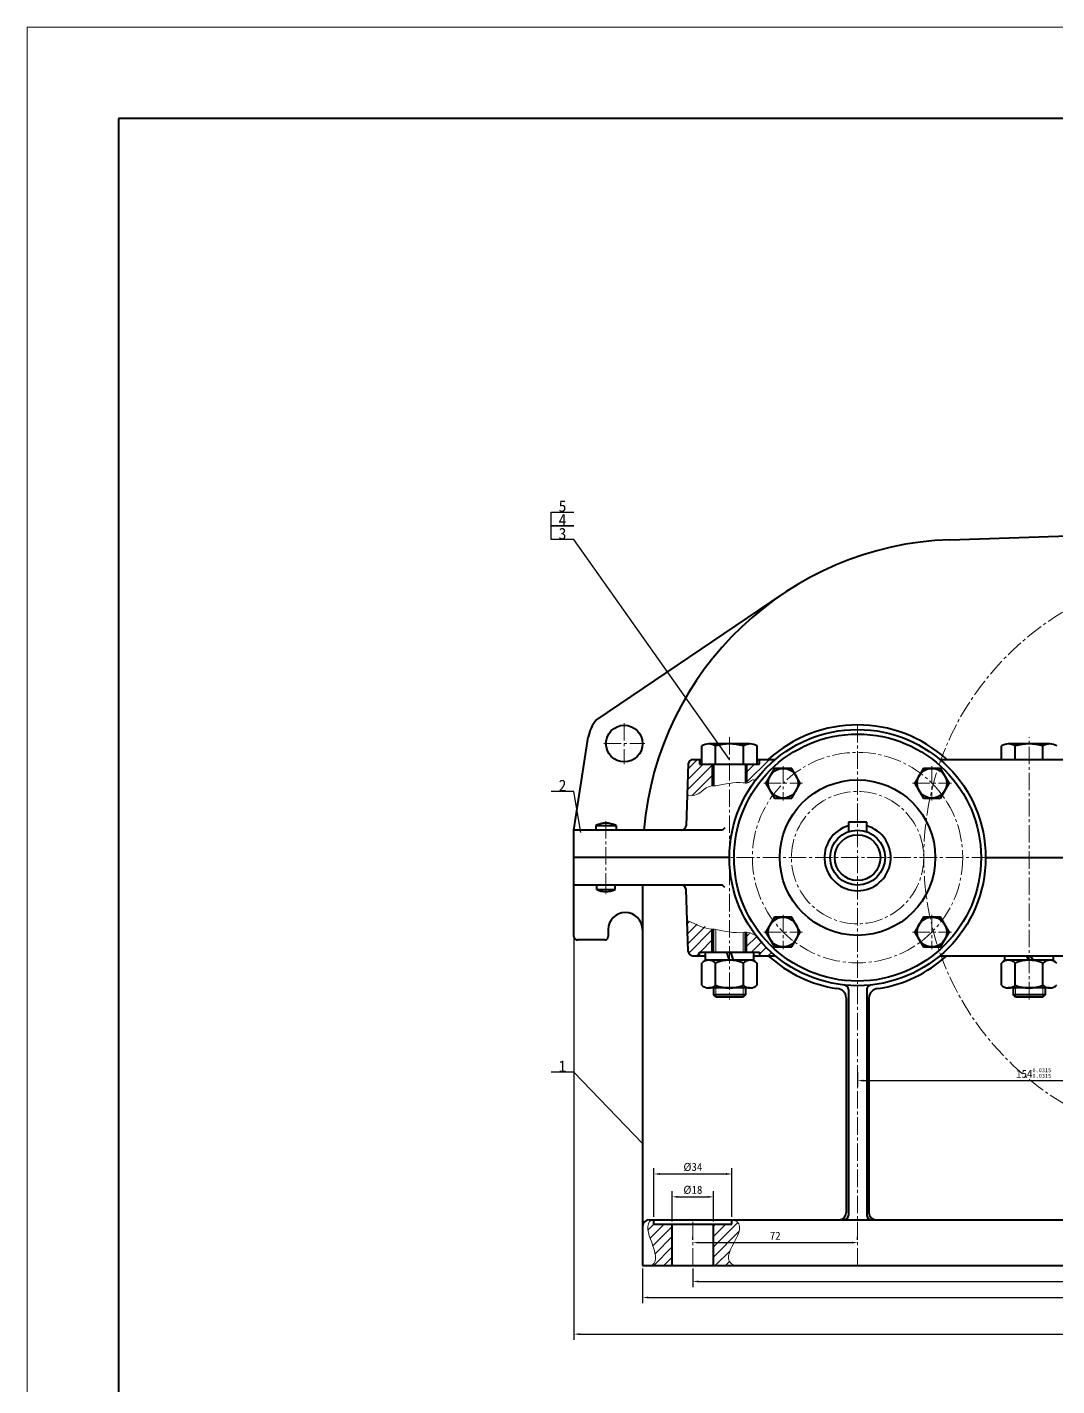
# Model space of a CAD drawing. Header units: millimetres. Extents: x -20 to 821, y -20 to 574.
# Drawn here: x -20 to 205.1, y 277 to 574 of the extents above; entities that cross this region are included whole.
import ezdxf
from ezdxf.enums import TextEntityAlignment as Align

# ---------------------------------------------------------------- set-up
doc = ezdxf.new("R2010")
doc.units = ezdxf.units.MM
doc.linetypes.add('CENTER2', pattern=[28.575000000000003, 19.05, -3.175, 3.175, -3.175])
for name, color, linetype, lineweight in [('中心线', 1, 'CENTER2', 20), ('剖面线', 4, 'Continuous', 20), ('尺寸', 3, 'Continuous', 20), ('文字', 7, 'Continuous', 20), ('标注', 7, 'Continuous', 20), ('粗实线', 7, 'Continuous', 40), ('细实线', 7, 'Continuous', 20)]:
    doc.layers.add(name, color=color, linetype=linetype, lineweight=lineweight)
doc.styles.add('SongTi', font='', dxfattribs={"height": 2.5})
doc.styles.get('SongTi').set_extended_font_data('SimSun', bold=True)
doc.dimstyles.new('ISO-25', dxfattribs={"dimtxt": 2.5, "dimasz": 2.5, "dimexe": 1.25, "dimexo": 0.625, "dimtad": 1, "dimdsep": 46, "dimtxsty": 'Standard', "dimcen": 2.5, "dimadec": 0, "dimazin": 0, "dimtfac": 1, "dimtmove": 0, "dimatfit": 3, "dimfxl": 1, "dimarcsym": 0})
pattern_1 = [(45, (0, 0), (-1.122532015133644, 1.122532015133644), [])]

# ---------------------------------------------------------------- blocks, each defined once
blk = doc.blocks.new('*D1')
at = {"layer": 'Defpoints', "color": 0, "linetype": 'Continuous'}
for p in [(134.03, 323.308), (117.03, 313.308), (134.03, 313.308)]:
    blk.add_point(p, dxfattribs=at)
at = {"layer": '尺寸', "color": 0, "linetype": 'Continuous', "lineweight": -2}
for p, q in [((117.03, 313.933), (117.03, 324.558)), ((134.03, 313.933), (134.03, 324.558)), ((118.28, 323.308), (132.78, 323.308))]:
    blk.add_line(p, q, dxfattribs=at)
at = {"layer": '尺寸', "color": 0, "linetype": 'Continuous'}
for points in [[(118.28, 323.5163333333333), (118.28, 323.0996666666667), (117.03, 323.308)], [(132.78, 323.5163333333333), (132.78, 323.0996666666667), (134.03, 323.308)]]:
    blk.add_solid(points, dxfattribs=at)
at = {"layer": '尺寸', "color": 0, "linetype": 'Continuous', "lineweight": 20, "insert": (125.53, 324.808), "char_height": 1.75, "attachment_point": 5}
blk.add_mtext('\\A3;%%C34', dxfattribs=at)
blk = doc.blocks.new('*D2')
at = {"layer": 'Defpoints', "color": 0, "linetype": 'Continuous'}
for p in [(130.03, 318.308), (121.03, 312.308), (130.03, 312.308)]:
    blk.add_point(p, dxfattribs=at)
at = {"layer": '尺寸', "color": 0, "linetype": 'Continuous', "lineweight": -2}
for p, q in [((121.03, 312.933), (121.03, 319.558)), ((122.28, 318.308), (128.78, 318.308)), ((130.03, 312.933), (130.03, 319.558))]:
    blk.add_line(p, q, dxfattribs=at)
at = {"layer": '尺寸', "color": 0, "linetype": 'Continuous'}
for points in [[(122.28, 318.5163333333333), (122.28, 318.0996666666667), (121.03, 318.308)], [(128.78, 318.5163333333333), (128.78, 318.0996666666667), (130.03, 318.308)]]:
    blk.add_solid(points, dxfattribs=at)
at = {"layer": '尺寸', "color": 0, "linetype": 'Continuous', "lineweight": 20, "insert": (125.53, 319.808), "char_height": 1.75, "attachment_point": 5}
blk.add_mtext('\\A3;%%C18', dxfattribs=at)
blk = doc.blocks.new('*D3')
at = {"layer": 'Defpoints', "color": 0, "linetype": 'Continuous'}
for p in [(125.53, 308.308), (161.53, 308.308), (161.53, 308.308)]:
    blk.add_point(p, dxfattribs=at)
at = {"layer": '尺寸', "color": 0, "linetype": 'Continuous', "lineweight": -2}
for p, q in [((125.53, 308.933), (125.53, 309.558)), ((161.53, 308.933), (161.53, 309.558)), ((126.78, 308.308), (160.28, 308.308))]:
    blk.add_line(p, q, dxfattribs=at)
at = {"layer": '尺寸', "color": 0, "linetype": 'Continuous'}
for points in [[(126.78, 308.5163333333333), (126.78, 308.0996666666667), (125.53, 308.308)], [(160.28, 308.5163333333333), (160.28, 308.0996666666667), (161.53, 308.308)]]:
    blk.add_solid(points, dxfattribs=at)
at = {"layer": '尺寸', "color": 0, "linetype": 'Continuous', "lineweight": 20, "insert": (143.53, 309.808), "char_height": 1.75, "attachment_point": 5}
blk.add_mtext('\\A3;72', dxfattribs=at)
blk = doc.blocks.new('*D4')
at = {"layer": 'Defpoints', "color": 0, "linetype": 'Continuous'}
for p in [(125.53, 303.308), (383.6899999999999, 303.308), (383.6899999999999, 299.808)]:
    blk.add_point(p, dxfattribs=at)
at = {"layer": '尺寸', "color": 0, "linetype": 'Continuous', "lineweight": -2}
for p, q in [((125.53, 302.683), (125.53, 298.558)), ((383.6899999999999, 302.683), (383.6899999999999, 298.558)), ((126.78, 299.808), (382.4399999999999, 299.808))]:
    blk.add_line(p, q, dxfattribs=at)
at = {"layer": '尺寸', "color": 0, "linetype": 'Continuous'}
for points in [[(126.78, 300.0163333333333), (126.78, 299.5996666666667), (125.53, 299.808)], [(382.4399999999999, 300.0163333333333), (382.4399999999999, 299.5996666666667), (383.6899999999999, 299.808)]]:
    blk.add_solid(points, dxfattribs=at)
at = {"layer": '尺寸', "color": 0, "linetype": 'Continuous', "lineweight": 20, "insert": (254.61, 301.308), "char_height": 1.75, "attachment_point": 5}
blk.add_mtext('\\A3;516', dxfattribs=at)
blk = doc.blocks.new('*D5')
at = {"layer": 'Defpoints', "color": 0, "linetype": 'Continuous'}
for p in [(114.53, 303.308), (394.6899999999999, 303.308), (394.6899999999999, 296.308)]:
    blk.add_point(p, dxfattribs=at)
at = {"layer": '尺寸', "color": 0, "linetype": 'Continuous', "lineweight": -2}
for p, q in [((114.53, 302.683), (114.53, 295.058)), ((394.6899999999999, 302.683), (394.6899999999999, 295.058)), ((115.78, 296.308), (393.4399999999999, 296.308))]:
    blk.add_line(p, q, dxfattribs=at)
at = {"layer": '尺寸', "color": 0, "linetype": 'Continuous'}
for points in [[(115.78, 296.5163333333333), (115.78, 296.0996666666667), (114.53, 296.308)], [(393.4399999999999, 296.5163333333333), (393.4399999999999, 296.0996666666667), (394.6899999999999, 296.308)]]:
    blk.add_solid(points, dxfattribs=at)
at = {"layer": '尺寸', "color": 0, "linetype": 'Continuous', "lineweight": 20, "insert": (254.61, 297.808), "char_height": 1.75, "attachment_point": 5}
blk.add_mtext('\\A3;560', dxfattribs=at)
blk = doc.blocks.new('*D29')
at = {"layer": 'Defpoints', "color": 0, "linetype": 'Continuous'}
for p in [(161.53, 346.218), (238.53, 346.218), (238.53, 343.718)]:
    blk.add_point(p, dxfattribs=at)
at = {"layer": '尺寸', "color": 0, "linetype": 'Continuous', "lineweight": -2}
for p, q in [((161.53, 345.593), (161.53, 342.468)), ((238.53, 345.593), (238.53, 342.468)), ((162.78, 343.718), (237.28, 343.718))]:
    blk.add_line(p, q, dxfattribs=at)
at = {"layer": '尺寸', "color": 0, "linetype": 'Continuous'}
for points in [[(162.78, 343.9263333333333), (162.78, 343.5096666666666), (161.53, 343.718)], [(237.28, 343.9263333333333), (237.28, 343.5096666666666), (238.53, 343.718)]]:
    blk.add_solid(points, dxfattribs=at)
at = {"layer": '尺寸', "color": 0, "linetype": 'Continuous', "lineweight": 20, "insert": (200.03, 345.3638333333333), "char_height": 1.75, "attachment_point": 5}
blk.add_mtext('\\A3;154{\\H0.5x;\\S0.0315^ 0.0315;}', dxfattribs=at)
blk = doc.blocks.new('*D31')
at = {"layer": 'Defpoints', "color": 0, "linetype": 'Continuous'}
for p in [(99.52999999999997, 392.468), (409.6899999999999, 392.468), (409.6899999999999, 288.308)]:
    blk.add_point(p, dxfattribs=at)
at = {"layer": '尺寸', "color": 0, "linetype": 'Continuous', "lineweight": -2}
for p, q in [((99.52999999999997, 391.843), (99.52999999999997, 287.058)), ((409.6899999999999, 391.843), (409.6899999999999, 287.058)), ((100.78, 288.308), (408.4399999999999, 288.308))]:
    blk.add_line(p, q, dxfattribs=at)
at = {"layer": '尺寸', "color": 0, "linetype": 'Continuous'}
for points in [[(100.78, 288.5163333333333), (100.78, 288.0996666666667), (99.52999999999997, 288.308)], [(408.4399999999999, 288.5163333333333), (408.4399999999999, 288.0996666666667), (409.6899999999999, 288.308)]]:
    blk.add_solid(points, dxfattribs=at)
at = {"layer": '尺寸', "color": 0, "linetype": 'Continuous', "lineweight": 20, "insert": (254.61, 289.808), "char_height": 1.75, "attachment_point": 5}
blk.add_mtext('\\A3;620', dxfattribs=at)

msp = doc.modelspace()

# ---------------------------------------------------------------- hatches: boundary and pattern name
at = {"layer": '剖面线', "linetype": 'Continuous', "lineweight": 20}
h = msp.add_hatch(dxfattribs=at)
h.set_pattern_fill('ANSI31', color=4, scale=0.5, style=0)
h.set_pattern_definition(pattern_1)
edge = h.paths.add_edge_path()
edge.add_line((124.28, 406.1918052947636), (124.5313704652454, 412.9679465457701))
edge.add_arc((125.53, 412.9156105895272), 1, 90, 177, ccw=False)
edge.add_line((125.53, 413.9156105895272), (126.9678221735089, 413.9156105895272))
edge.add_line((126.9678221735089, 413.9156105895272), (126.9678221735089, 412.9156105895272))
edge.add_line((126.9678221735089, 412.9156105895272), (129.78, 412.9156105895272))
edge.add_line((129.78, 412.9156105895272), (129.78, 408.1227566184544))
edge.add_spline(control_points=[(129.78, 408.1227566184544), (129.7799949493354, 408.1227407354899), (127.1598566002232, 409.0485900495907), (126.9103094479995, 405.2628003778146), (124.2800048762597, 406.1918212321369), (124.28, 406.1918052947636)], knot_values=[0, 0, 0, 0, 4.999999998744897e-05, 5.829069902561963, 5.829119902561964, 5.829119902561964, 5.829119902561964, 5.829119902561964], degree=3, periodic=0)
h = msp.add_hatch(dxfattribs=at)
h.set_pattern_fill('ANSI31', color=4, scale=0.5, style=0)
h.set_pattern_definition(pattern_1)
edge = h.paths.add_edge_path()
edge.add_line((137.28, 412.9156105895272), (137.28, 408.7664070596848))
edge.add_spline(control_points=[(137.28, 408.7664070596848), (137.2801061217829, 408.7667230490489), (138.201161298228, 408.4408023544929), (138.3180408736382, 409.7350193717573), (139.2372449684383, 409.4100417218137), (139.2372503347908, 409.4100575009151)], knot_values=[0, 0, 0, 0, 0.001000000000004775, 2.060370204779024, 2.060420204779012, 2.060420204779012, 2.060420204779012, 2.060420204779012], degree=3, periodic=0)
edge.add_arc((161.53, 392.468), 28, 130.0052008848602, 142.7658702180232, ccw=False)
edge.add_line((143.53, 413.9156105895272), (140.0921778264911, 413.9156105895272))
edge.add_line((140.0921778264911, 413.9156105895272), (140.0921778264911, 412.9156105895272))
edge.add_line((140.0921778264911, 412.9156105895272), (137.28, 412.9156105895272))
h = msp.add_hatch(dxfattribs=at)
h.set_pattern_fill('ANSI31', color=4, scale=0.5, style=0)
h.set_pattern_definition(pattern_1)
edge = h.paths.add_edge_path()
edge.add_line((124.28, 378.7441947052363), (124.5313704652454, 371.9680534542298))
edge.add_arc((125.53, 372.0203894104727), 1, 183, 270)
edge.add_line((125.53, 371.0203894104727), (126.9678221735089, 371.0203894104727))
edge.add_line((126.9678221735089, 371.0203894104727), (126.9678221735089, 371.8203894104727))
edge.add_line((126.9678221735089, 371.8203894104727), (129.78, 371.8203894104727))
edge.add_line((129.78, 371.8203894104727), (129.78, 376.8132433815455))
edge.add_spline(control_points=[(129.78, 376.8132433815455), (129.7799454556868, 376.8130850133875), (127.1963324148961, 378.0216338955943), (126.8771309471393, 377.5312770574531), (124.280052222629, 378.7443538540742), (124.28, 378.7441947052363)], knot_values=[0, 0, 0, 0, 0.0005024937810427232, 5.828640089462785, 5.829142583243842, 5.829142583243842, 5.829142583243842, 5.829142583243842], degree=3, periodic=0)
h = msp.add_hatch(dxfattribs=at)
h.set_pattern_fill('ANSI31', color=4, scale=0.5, style=0)
h.set_pattern_definition(pattern_1)
edge = h.paths.add_edge_path()
edge.add_line((137.28, 371.8203894104727), (137.28, 376.1695929403152))
edge.add_spline(control_points=[(137.28, 376.1695929403152), (137.2800574226314, 376.1697502876919), (138.1872938155741, 375.7446897631582), (138.3265024001661, 375.8477400140265), (139.2371923928718, 375.5257862284485), (139.2372503347908, 375.5259424990849)], knot_values=[0, 0, 0, 0, 0.0005024937810430308, 2.059904567277381, 2.060404567277369, 2.060404567277369, 2.060404567277369, 2.060404567277369], degree=3, periodic=0)
edge.add_arc((161.53, 392.468), 28, 217.2341297819768, 229.9947991151398)
edge.add_line((143.53, 371.0203894104728), (140.0921778264911, 371.0203894104727))
edge.add_line((140.0921778264911, 371.0203894104727), (140.0921778264911, 371.8203894104727))
edge.add_line((140.0921778264911, 371.8203894104727), (137.28, 371.8203894104727))
h = msp.add_hatch(dxfattribs=at)
h.set_pattern_fill('ANSI31', color=4, scale=0.5, style=0)
h.set_pattern_definition(pattern_1)
edge = h.paths.add_edge_path()
edge.add_spline(control_points=[(116.53, 303.308), (116.5300084531968, 303.3080220022503), (119.4678336934965, 305.2877416899484), (113.5754403465209, 311.3345816112277), (116.5299917833471, 313.3079779083234), (116.53, 313.308)], knot_values=[0, 0, 0, 0, 7.071067811095352e-05, 9.999970711178083, 10.00004142185623, 10.00004142185623, 10.00004142185623, 10.00004142185623], degree=3, periodic=0)
edge.add_line((116.53, 313.308), (117.03, 313.308))
edge.add_line((117.03, 313.308), (117.03, 312.308))
edge.add_line((117.03, 312.308), (121.03, 312.308))
edge.add_line((121.03, 312.308), (121.03, 303.308))
edge.add_line((121.03, 303.308), (116.53, 303.308))
h = msp.add_hatch(dxfattribs=at)
h.set_pattern_fill('ANSI31', color=4, scale=0.5, style=0)
h.set_pattern_definition(pattern_1)
edge = h.paths.add_edge_path()
edge.add_spline(control_points=[(134.53, 303.308), (134.5300095565456, 303.3080215459507), (130.3186935580611, 305.3200067333109), (138.7231424921898, 311.303920842423), (134.5299907003348, 313.3079783419349), (134.53, 313.308)], knot_values=[0, 0, 0, 0, 7.071067810090493e-05, 9.999970711178072, 10.00004142185621, 10.00004142185621, 10.00004142185621, 10.00004142185621], degree=3, periodic=0)
edge.add_line((134.53, 313.308), (134.03, 313.308))
edge.add_line((134.03, 313.308), (134.03, 312.308))
edge.add_line((134.03, 312.308), (130.03, 312.308))
edge.add_line((130.03, 312.308), (130.03, 303.308))
edge.add_line((130.03, 303.308), (134.53, 303.308))

# ---------------------------------------------------------------- linework, layer by layer
at = {"layer": '中心线', "color": 1, "linetype": 'CENTER2', "lineweight": 20, "ltscale": 0.2}
for p, q in [((110.53, 421.8918052947636), (110.53, 412.8918052947636)), ((161.53, 303.308), (161.53, 421.968)), ((133.53, 418.8156105895272), (133.53, 361.4703894104728)), ((199.03, 361.4703894104728), (199.03, 418.8156105895272)), ((106.03, 417.3918052947636), (115.03, 417.3918052947636)), ((145.2665440327094, 412.4814559672906), (145.2665440327094, 404.9814559672906)), ((177.7934559672906, 412.4814559672906), (177.7934559672906, 404.9814559672906)), ((141.0137672829768, 408.7314559672906), (149.519320782442, 408.7314559672906)), ((173.540679217558, 408.7314559672906), (182.0462327170231, 408.7314559672906)), ((106.53, 400.468), (106.53, 384.468)), ((361.78, 392.468), (133.53, 392.468)), ((145.2665440327094, 379.9545440327094), (145.2665440327094, 372.4545440327094)), ((177.7934559672906, 379.9545440327094), (177.7934559672906, 372.4545440327094)), ((141.0137672829768, 376.2045440327094), (149.519320782442, 376.2045440327094)), ((173.540679217558, 376.2045440327094), (182.0462327170231, 376.2045440327094)), ((125.53, 303.308), (125.53, 313.308))]:
    msp.add_line(p, q, dxfattribs=at)
for centre, radius in [((238.53, 392.468), 62.53), ((161.53, 392.468), 23), ((161.53, 392.468), 14.47)]:
    msp.add_circle(centre, radius, dxfattribs=at)
at = {"layer": '粗实线', "color": 7, "linetype": 'Continuous', "lineweight": 40}
for p, q in [((801, 554), (0, 554)), ((0, 554), (0, 0)), ((181.7015172120335, 461.9579881921048), (251.4223302844838, 464.3245283830091)), ((104.4016444550481, 422.5341061722559), (145.109401721417, 450.0637619425287)), ((99.52999999999997, 398.468), (102.6515379759023, 418.780990716099)), ((127.4678221735089, 412.9156105895272), (127.4678221735089, 416.8756105895272)), ((138.0766333698683, 417.3156105895272), (128.9833666301317, 417.3156105895272)), ((130.4989110867544, 412.9156105895272), (130.4989110867544, 416.8756105895272)), ((136.5610889132455, 412.9156105895272), (136.5610889132455, 416.8756105895272)), ((139.5921778264911, 412.9156105895272), (139.5921778264911, 416.8756105895272)), ((192.9678221735089, 413.9156105895272), (192.9678221735089, 416.8756105895272)), ((203.5766333698683, 417.3156105895272), (194.4833666301317, 417.3156105895272)), ((195.9989110867544, 413.9156105895272), (195.9989110867544, 416.8756105895272)), ((202.0610889132455, 413.9156105895272), (202.0610889132455, 416.8756105895272)), ((124.5313704652454, 412.9679465457701), (124.0286295347545, 399.415664043757)), ((125.53, 413.9156105895272), (127.4678221735089, 413.9156105895272)), ((126.9678221735089, 413.9156105895272), (126.9678221735089, 412.9156105895272)), ((126.9678221735089, 412.9156105895272), (140.0921778264911, 412.9156105895272)), ((129.78, 412.9156105895272), (129.78, 408.1227566184544)), ((130.03, 412.9156105895272), (130.03, 408.1227566184544)), ((137.03, 412.9156105895272), (137.03, 408.7664070596848)), ((137.28, 412.9156105895272), (137.28, 408.7664070596848)), ((139.5921778264911, 413.9156105895272), (143.53, 413.9156105895272)), ((140.0921778264911, 412.9156105895272), (140.0921778264911, 413.9156105895272)), ((179.53, 413.9156105895272), (217.553823036597, 413.9156105895272)), ((143.3901556578431, 411.9814559672906), (141.5137672829768, 408.7314559672906)), ((147.1429324075757, 411.9814559672906), (143.3901556578431, 411.9814559672906)), ((149.019320782442, 408.7314559672906), (147.1429324075757, 411.9814559672906)), ((175.9170675924243, 411.9814559672906), (174.040679217558, 408.7314559672906)), ((179.6698443421568, 411.9814559672906), (175.9170675924243, 411.9814559672906)), ((181.5462327170231, 408.7314559672906), (179.6698443421568, 411.9814559672906)), ((141.5137672829768, 408.7314559672906), (143.3901556578431, 405.4814559672906)), ((147.1429324075757, 405.4814559672906), (149.019320782442, 408.7314559672906)), ((174.040679217558, 408.7314559672906), (175.9170675924243, 405.4814559672906)), ((179.6698443421568, 405.4814559672906), (181.5462327170231, 408.7314559672906)), ((143.3901556578431, 405.4814559672906), (147.1429324075757, 405.4814559672906)), ((175.9170675924243, 405.4814559672906), (179.6698443421568, 405.4814559672906)), ((132.03, 398.468), (99.52999999999997, 398.468)), ((99.52999999999997, 375.218), (99.52999999999997, 398.468)), ((104.28, 399.468), (108.78, 399.468)), ((104.28, 399.468), (104.2978571428571, 398.468)), ((108.78, 399.468), (108.7621428571428, 398.468)), ((132.53, 398.968), (132.03, 398.468)), ((163.53, 400.218), (159.53, 400.218)), ((159.53, 400.218), (159.53, 398.1248542494923)), ((163.53, 398.1248542494923), (163.53, 400.218)), ((133.53, 392.468), (99.52999999999997, 392.468)), ((189.53, 392.468), (208.53, 392.468)), ((132.03, 386.468), (99.52999999999997, 386.468)), ((104.53, 385.468), (104.5121428571428, 386.468)), ((108.53, 385.468), (108.5478571428571, 386.468)), ((114.53, 386.468), (114.53, 303.308)), ((132.53, 385.968), (132.03, 386.468)), ((104.53, 385.468), (108.53, 385.468)), ((124.5313704652454, 371.9680534542298), (124.0286295347545, 385.5203359562429)), ((143.3901556578431, 379.4545440327094), (141.5137672829768, 376.2045440327094)), ((147.1429324075757, 379.4545440327094), (143.3901556578431, 379.4545440327094)), ((149.019320782442, 376.2045440327094), (147.1429324075757, 379.4545440327094)), ((175.9170675924243, 379.4545440327094), (174.040679217558, 376.2045440327094)), ((179.6698443421568, 379.4545440327094), (175.9170675924243, 379.4545440327094)), ((181.5462327170231, 376.2045440327094), (179.6698443421568, 379.4545440327094)), ((106.28, 374.468), (100.28, 374.468)), ((107.03, 376.718), (107.03, 375.218)), ((129.78, 371.8203894104727), (129.78, 376.8132433815455)), ((130.03, 371.8203894104727), (130.03, 376.8132433815455)), ((137.03, 371.8203894104727), (137.03, 376.1695929403152)), ((137.28, 371.8203894104727), (137.28, 376.1695929403152)), ((141.5137672829768, 376.2045440327094), (143.3901556578431, 372.9545440327094)), ((147.1429324075757, 372.9545440327094), (149.019320782442, 376.2045440327094)), ((174.040679217558, 376.2045440327094), (175.9170675924243, 372.9545440327094)), ((179.6698443421568, 372.9545440327094), (181.5462327170231, 376.2045440327094)), ((126.9678221735089, 371.8203894104727), (140.0921778264911, 371.8203894104727)), ((126.9678221735089, 371.0203894104727), (126.9678221735089, 371.8203894104727)), ((128.1799999999999, 371.8203894104727), (128.1799999999999, 370.0203894104727)), ((133.53, 370.0203894104727), (132.93, 371.8203894104727)), ((134.43, 370.0203894104727), (133.83, 371.8203894104727)), ((138.88, 370.0203894104727), (138.88, 371.8203894104727)), ((140.0921778264911, 371.8203894104727), (140.0921778264911, 371.0203894104727)), ((143.3901556578431, 372.9545440327094), (147.1429324075757, 372.9545440327094)), ((175.9170675924243, 372.9545440327094), (179.6698443421568, 372.9545440327094)), ((125.53, 371.0203894104727), (128.18, 371.0203894104727)), ((127.4678221735089, 364.5753894104727), (127.4678221735089, 369.4153894104727)), ((138.88, 370.0203894104727), (128.1799999999999, 370.0203894104727)), ((130.4989110867544, 364.5753894104727), (130.4989110867544, 369.4153894104727)), ((136.5610889132455, 364.5753894104727), (136.5610889132455, 369.4153894104727)), ((138.88, 371.0203894104727), (143.53, 371.0203894104727)), ((139.5921778264911, 364.5753894104727), (139.5921778264911, 369.4153894104727)), ((179.53, 371.0203894104727), (217.553823036597, 371.0203894104727)), ((192.9678221735089, 364.5753894104727), (192.9678221735089, 369.4153894104727)), ((193.6799999999999, 371.0203894104727), (193.6799999999999, 370.0203894104727)), ((204.38, 370.0203894104727), (193.6799999999999, 370.0203894104727)), ((195.9989110867544, 364.5753894104727), (195.9989110867544, 369.4153894104727)), ((199.03, 370.0203894104727), (198.43, 371.0203894104727)), ((199.93, 370.0203894104727), (199.33, 371.0203894104727)), ((202.0610889132455, 364.5753894104727), (202.0610889132455, 369.4153894104727)), ((204.38, 370.0203894104727), (204.38, 371.0203894104727)), ((138.0766333698683, 363.9703894104727), (128.9833666301317, 363.9703894104727)), ((130.03, 363.9703894104727), (130.03, 362.4703894104727)), ((137.03, 362.4703894104727), (130.03, 362.4703894104727)), ((130.53, 361.9703894104727), (130.03, 362.4703894104727)), ((137.03, 362.4703894104727), (136.53, 361.9703894104727)), ((137.03, 363.9703894104727), (137.03, 362.4703894104727)), ((159.53, 363.6235897962881), (159.53, 314.308)), ((163.53, 363.6235897962881), (163.53, 314.308)), ((203.5766333698683, 363.9703894104727), (194.4833666301317, 363.9703894104727)), ((195.53, 363.9703894104727), (195.53, 362.4703894104727)), ((202.53, 362.4703894104727), (195.53, 362.4703894104727)), ((196.03, 361.9703894104727), (195.53, 362.4703894104727)), ((202.53, 362.4703894104727), (202.03, 361.9703894104727)), ((202.53, 363.9703894104727), (202.53, 362.4703894104727)), ((136.53, 361.9703894104727), (130.53, 361.9703894104727)), ((159.03, 361.8192652984464), (159.03, 314.808)), ((164.03, 361.8192652984464), (164.03, 314.808)), ((202.03, 361.9703894104727), (196.03, 361.9703894104727)), ((116.03, 313.308), (367.7727381104219, 313.308)), ((117.03, 312.308), (117.03, 313.308)), ((117.03, 312.308), (134.03, 312.308)), ((121.03, 303.308), (121.03, 312.308)), ((130.03, 303.308), (130.03, 312.308)), ((134.03, 312.308), (134.03, 313.308)), ((114.53, 303.308), (394.6899999999999, 303.308))]:
    msp.add_line(p, q, dxfattribs=at)
for centre, radius in [((110.53, 417.3918052947636), 4), ((161.53, 392.468), 28), ((161.53, 392.468), 27), ((145.2665440327094, 408.7314559672906), 3.25), ((177.7934559672906, 408.7314559672906), 3.25), ((161.53, 392.468), 17), ((161.53, 392.468), 6), ((161.53, 392.468), 5), ((145.2665440327094, 376.2045440327094), 3.25), ((177.7934559672906, 376.2045440327094), 3.25)]:
    msp.add_circle(centre, radius, dxfattribs=at)
for centre, radius, start, end in [((184.06, 392.468), 69.53, 91.94386648454291, 175.0495790027867), ((110.53, 417.3918052947636), 8, 140, 170), ((161.53, 392.468), 29, 47.69503560004222, 132.3049643999578), ((128.9833666301317, 414.4855253622545), 2.830085227272727, 57.62136278680821, 122.3786372131918), ((133.53, 406.6552696804363), 10.66034090909091, 73.4810047349687, 106.5189952650313), ((138.0766333698683, 414.4855253622545), 2.830085227272727, 57.62136278680821, 122.3786372131918), ((194.4833666301317, 414.4855253622545), 2.830085227272727, 57.62136278680821, 122.3786372131918), ((199.03, 406.6552696804363), 10.66034090909091, 73.4810047349687, 106.5189952650313), ((203.5766333698683, 414.4855253622545), 2.830085227272727, 57.62136278680821, 122.3786372131918), ((125.53, 412.9156105895272), 1, 90, 177), ((106.53, 394.968), 5.031152949374527, 63.43494882292201, 116.565051177078), ((123.03, 399.468), 1, 270, 357), ((161.53, 392.468), 7.25, 106.0133944239485, 73.9866055760515), ((123.03, 385.468), 1, 3, 90), ((106.53, 389.468), 4.47213595499958, 243.434948822922, 296.565051177078), ((110.78, 376.718), 3.75, 0, 180), ((100.28, 375.218), 0.75, 180, 270), ((106.28, 375.218), 0.75, 270, 0), ((125.53, 372.0203894104727), 1, 183, 270), ((128.9833666301317, 367.8196456088198), 2.200743801652893, 46.47658020804598, 133.523419791954), ((133.53, 362.1249142038611), 7.895475206611571, 67.42440652056756, 112.5755934794324), ((138.0766333698683, 367.8196456088198), 2.200743801652893, 46.47658020804598, 133.523419791954), ((161.53, 392.468), 29, 227.6950356000422, 261.0732041789529), ((161.53, 392.468), 29, 278.9267958210471, 312.3049643999577), ((194.4833666301317, 367.8196456088198), 2.200743801652893, 46.47658020804598, 133.523419791954), ((199.03, 362.1249142038611), 7.895475206611571, 67.42440652056756, 112.5755934794324), ((203.5766333698683, 367.8196456088198), 2.200743801652893, 46.47658020804598, 133.523419791954), ((128.9833666301317, 366.1711332121256), 2.200743801652893, 226.476580208046, 313.523419791954), ((133.53, 371.8658646170843), 7.895475206611571, 247.4244065205675, 292.5755934794325), ((138.0766333698683, 366.1711332121256), 2.200743801652893, 226.476580208046, 313.523419791954), ((157.03, 361.8192652984464), 2, 0, 90), ((158.53, 363.6235897962881), 1, 0, 86.983038690184), ((164.53, 363.6235897962881), 1, 93.016961309816, 180), ((166.03, 361.8192652984464), 2, 90, 180), ((194.4833666301317, 366.1711332121256), 2.200743801652893, 226.476580208046, 313.523419791954), ((199.03, 371.8658646170843), 7.895475206611571, 247.4244065205675, 292.5755934794325), ((203.5766333698683, 366.1711332121256), 2.200743801652893, 226.476580208046, 313.523419791954), ((116.03, 311.808), 1.5, 90, 180), ((157.53, 314.808), 1.5, 270, 0), ((158.53, 314.308), 1, 270, 0), ((164.53, 314.308), 1, 180, 270), ((165.53, 314.808), 1.5, 180, 270)]:
    msp.add_arc(centre, radius, start, end, dxfattribs=at)
at = {"layer": '细实线', "color": 7, "linetype": 'Continuous', "lineweight": 20}
for p, q in [((821, 574), (-20, 574)), ((-20, 574), (-20, -20)), ((130.53, 371.8203894104727), (130.53, 376.7632433815455)), ((136.53, 371.8203894104727), (136.53, 376.1195929403152)), ((130.53, 363.9703894104727), (130.53, 361.9703894104727)), ((136.53, 363.9703894104727), (136.53, 361.9703894104727)), ((196.03, 363.9703894104727), (196.03, 361.9703894104727)), ((202.03, 363.9703894104727), (202.03, 361.9703894104727))]:
    msp.add_line(p, q, dxfattribs=at)
for points, start_tangent, end_tangent in [([(124.28, 406.1918052947636), (124.28005, 406.1918052947636), (129.77995, 408.1227566184544), (129.78, 408.1227566184544), (129.7805, 408.1227066184545), (130.02995, 408.1227566184544), (130.03, 408.1227566184544), (130.03005, 408.1227566184544), (130.53, 408.1727566184545), (136.53, 408.8164070596848), (137.03, 408.7664070596848), (137.27995, 408.7664070596848), (137.28, 408.7664070596848), (137.28005, 408.7664070596848), (137.27995, 408.7664070596848), (137.28, 408.7664070596848), (137.281, 408.7664070596848), (139.2372003347908, 409.4100575009151), (139.2372503347908, 409.4100575009151)], (0.2925755858632182, 0.9562423994766154), (0.3219811494281999, 0.9467460796923827)), ([(124.28, 378.7441947052363), (124.2805, 378.7441447052364), (129.7795, 376.8132933815455), (129.78, 376.8132433815455), (129.7805, 376.8131933815454), (130.02995, 376.8132433815455), (130.53, 376.7632433815455), (136.53, 376.1195929403152), (137.02995, 376.1695929403152), (137.03, 376.1695929403152), (137.03005, 376.1695929403152), (137.27995, 376.1695929403152), (137.28, 376.1695929403152), (137.2805, 376.1695429403152), (139.2367503347908, 375.5259424990849), (139.2372503347908, 375.5259424990849)], (0.3117807481088216, 0.9501540744051481), (0.3476515136840491, 0.9376238185078222)), ([(116.53, 303.308), (116.53005, 303.30805), (116.52995, 313.3079499999999), (116.53, 313.308)], (0.3586387686877995, 0.933476423694835), (0.3486030562003072, 0.9372704568094556)), ([(134.53, 303.308), (134.52995, 303.30805), (134.53005, 313.3079499999999), (134.53, 313.308)], (0.4054498937087442, 0.9141172702074764), (0.3945513783797098, 0.9188738813453515))]:
    msp.add_spline(points, degree=3, dxfattribs=dict(at, start_tangent=start_tangent, end_tangent=end_tangent))

# ---------------------------------------------------------------- texts
at = {"layer": '文字', "color": 7, "style": 'SongTi'}
for s, p in [('5', (97.02999999999997, 469.2979999999999)), ('4', (97.02999999999997, 466.2979999999999)), ('3', (97.02999999999997, 463.2979999999999)), ('2', (97.02999999999997, 408.2379999999999)), ('1', (97.02999999999997, 346.8704999999999))]:
    msp.add_text(s, height=2.5, dxfattribs=at).set_placement(p, align=Align.MIDDLE_CENTER)

# ---------------------------------------------------------------- dimensions: what is measured, and where the dimension line sits
at = {"layer": '尺寸', "color": 3, "linetype": 'Continuous', "lineweight": 20}
for p1, p2, distance, text, override, picture, middle in [((99.52999999999997, 392.468), (409.6899999999999, 392.468), -104.16000000000003, '\\A3;620', {"dimtxt": 1.75, "dimasz": 1.25, "dimdec": 0, "dimfrac": 2}, '*D31', (254.61, 289.808)), ((161.53, 346.218), (238.53, 346.218), -2.5, '\\A3;154{\\H0.5x;\\S0.0315^ 0.0315;}', {"dimtxt": 1.75, "dimasz": 1.25, "dimgap": 0.625, "dimtol": 1, "dimlim": 0, "dimtp": 0.0315, "dimtm": 0.0315, "dimtfac": 0.5, "dimtdec": 3, "dimfrac": 2}, '*D29', (200.03, 345.3638333333333)), ((117.03, 313.308), (134.03, 313.308), 10, '\\A3;%%C34', {"dimtxt": 1.75, "dimasz": 1.25, "dimdec": 0, "dimfrac": 2}, '*D1', (125.53, 324.808)), ((121.03, 312.308), (130.03, 312.308), 6, '\\A3;%%C18', {"dimtxt": 1.75, "dimasz": 1.25, "dimdec": 0, "dimfrac": 2}, '*D2', (125.53, 319.808)), ((125.53, 308.308), (161.53, 308.308), 0, '\\A3;72', {"dimtxt": 1.75, "dimasz": 1.25, "dimdec": 0, "dimfrac": 2}, '*D3', (143.53, 309.808)), ((114.53, 303.308), (394.6899999999999, 303.308), -7, '\\A3;560', {"dimtxt": 1.75, "dimasz": 1.25, "dimdec": 0, "dimfrac": 2}, '*D5', (254.61, 297.808)), ((125.53, 303.308), (383.6899999999999, 303.308), -3.5, '\\A3;516', {"dimtxt": 1.75, "dimasz": 1.25, "dimdec": 0, "dimfrac": 2}, '*D4', (254.61, 301.308))]:
    dim = msp.add_aligned_dim(p1=p1, p2=p2, distance=distance, text=text, dimstyle='ISO-25', override=override, dxfattribs=at)
    dim.commit()
    dim.dimension.update_dxf_attribs({"geometry": picture, "text_midpoint": middle})

# ---------------------------------------------------------------- leaders
at = {"layer": '标注', "color": 7, "linetype": 'Continuous', "lineweight": 20, "has_arrowhead": 0}
for points in [[(133.53, 413.9156105895272), (99.52999999999997, 461.9979999999999), (94.52999999999997, 461.9979999999999), (94.52999999999997, 464.9979999999999), (99.52999999999997, 464.9979999999999), (94.52999999999997, 464.9979999999999), (94.52999999999997, 467.9979999999999), (99.52999999999997, 467.9979999999999)], [(101.03, 397.968), (99.52999999999997, 406.938), (94.52999999999997, 406.938)], [(114.53, 329.938), (99.52999999999997, 345.5705), (94.52999999999997, 345.5705)]]:
    msp.add_leader(points, dimstyle='ISO-25', override={"dimasz": 1.25}, dxfattribs=at)

doc.saveas('drawing.dxf')
